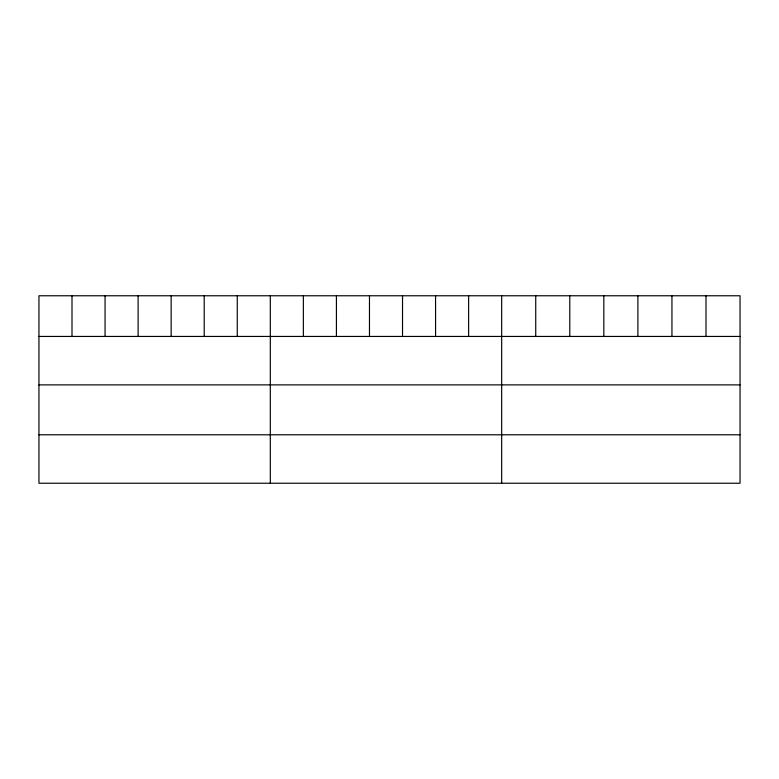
<?xml version="1.0" encoding="UTF-8"?>
<svg xmlns="http://www.w3.org/2000/svg" width="779" height="779" viewBox="0 0 779 779"><rect width="100%" height="100%" fill="white"/><g stroke="black" fill="none" stroke-linecap="round" stroke-linejoin="round"><path stroke-width="1.17" d="M740.05 336.44L740.05 483.233L38.95 483.233L38.95 295.767L740.05 295.767L740.05 336.44L38.95 336.44M38.95 384.884L740.05 384.884M38.95 434.789L740.05 434.789M705.998 295.767L705.998 336.44M671.946 295.767L671.946 336.44M637.894 295.767L637.894 336.44M603.832 295.767L603.832 336.44M569.78 295.767L569.78 336.44M535.728 295.767L535.728 336.44M501.676 295.767L501.676 483.233M468.627 295.767L468.627 336.44M435.568 295.767L435.568 336.44M402.519 295.767L402.519 336.44M369.47 295.767L369.47 336.44M336.421 295.767L336.421 336.44M303.362 295.767L303.362 336.44M270.313 295.767L270.313 483.233M237.264 295.767L237.264 336.44M204.205 295.767L204.205 336.44M171.156 295.767L171.156 336.44M138.107 295.767L138.107 336.44M105.058 295.767L105.058 336.44M71.999 295.767L71.999 336.44"/></g></svg>
